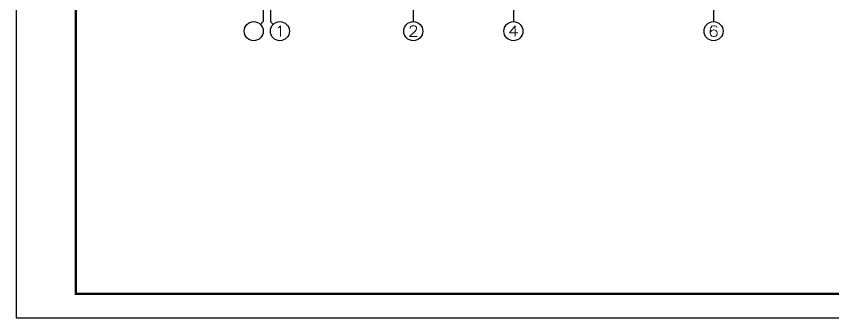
# Model space of a CAD drawing. Extents: x 888742 to 1277419, y 9079 to 622358.
# Drawn here: x 1039583 to 1073843, y 405242 to 417904 of the extents above; entities that cross this region are included whole.
import ezdxf
from ezdxf.enums import TextEntityAlignment as Align

# ---------------------------------------------------------------- set-up
doc = ezdxf.new("R2010")
doc.units = 0
doc.header["$LTSCALE"] = 1000
doc.header["$MEASUREMENT"] = 0
for name, color, linetype in [('AXIS', 3, 'Continuous'), ('AXIS_TEXT', 7, 'Continuous'), ('PUB_TITLE', 4, 'Continuous')]:
    doc.layers.add(name, color=color, linetype=linetype)
doc.styles.add('_TCH_AXIS', font='COMPLEX', dxfattribs={"bigfont": 'GBCBIG'})
doc.styles.add('COMPLEX', font='COMPLEX')

# ---------------------------------------------------------------- blocks, each defined once
blk = doc.blocks.new('_AXISO')
blk.add_circle((0, 0), 0.5)
at = {"layer": 'AXIS_TEXT', "style": 'COMPLEX', "width": 1.041667}
blk.add_attdef('A', text='', height=0.56, dxfattribs=at).set_placement((-0.25, -0.28), (0.25, -0.28), align=Align.FIT)

msp = doc.modelspace()

# ---------------------------------------------------------------- linework, layer by layer
at = {"layer": 'AXIS'}
for p, q in [((1049944, 421678.5), (1049944, 417678.5)), ((1050244, 421678.5), (1050244, 417678.5)), ((1056244, 421678.5), (1056244, 417678.5)), ((1060444, 421678.5), (1060444, 417678.5)), ((1068844, 421678.5), (1068844, 417678.5)), ((1049826.9, 417561.4), (1049944, 417678.5)), ((1050361.2, 417561.4), (1050244, 417678.5))]:
    msp.add_line(p, q, dxfattribs=at)
at = {"layer": 'PUB_TITLE'}
msp.add_lwpolyline([(1039583, 405241.8), (1123683, 405241.8), (1123683, 464641.8), (1039583, 464641.8)], close=True, dxfattribs=at)
at = {"layer": 'PUB_TITLE', "const_width": 100}
msp.add_lwpolyline([(1042083, 406241.8), (1122683, 406241.8), (1122683, 463641.8), (1042083, 463641.8)], close=True, dxfattribs=at)

# ---------------------------------------------------------------- block references
at = {"layer": 'AXIS', "xscale": 800, "yscale": 800, "zscale": 800}
msp.add_blockref('_AXISO', (1049544, 417278.5), dxfattribs=at)
at = {"layer": 'AXIS'}
ref = msp.add_blockref('_AXISO', (1050644, 417278.5), dxfattribs=dict(at, xscale=800, yscale=800, zscale=800))
ref.add_attrib('A', '1', dxfattribs={"layer": 'AXIS_TEXT', "height": 452.5, "style": '_TCH_AXIS', "width": 2.333333}).set_placement((1050417.8, 417052.2), (1050870.3, 417052.2), align=Align.FIT)
ref = msp.add_blockref('_AXISO', (1056244, 417278.5), dxfattribs=dict(at, xscale=800, yscale=800, zscale=800))
ref.add_attrib('A', '2', dxfattribs={"layer": 'AXIS_TEXT', "height": 452.5, "style": '_TCH_AXIS', "width": 1.5}).set_placement((1056017.8, 417052.2), (1056470.3, 417052.2), align=Align.FIT)
ref = msp.add_blockref('_AXISO', (1060444, 417278.5), dxfattribs=dict(at, xscale=800, yscale=800, zscale=800))
ref.add_attrib('A', '4', dxfattribs={"layer": 'AXIS_TEXT', "height": 452.5, "style": '_TCH_AXIS', "width": 1.3125}).set_placement((1060217.8, 417052.2), (1060670.3, 417052.2), align=Align.FIT)
ref = msp.add_blockref('_AXISO', (1068844, 417278.5), dxfattribs=dict(at, xscale=800, yscale=800, zscale=800))
ref.add_attrib('A', '6', dxfattribs={"layer": 'AXIS_TEXT', "height": 452.5, "style": '_TCH_AXIS', "width": 1.5}).set_placement((1068617.8, 417052.2), (1069070.3, 417052.2), align=Align.FIT)

doc.saveas('drawing.dxf')
